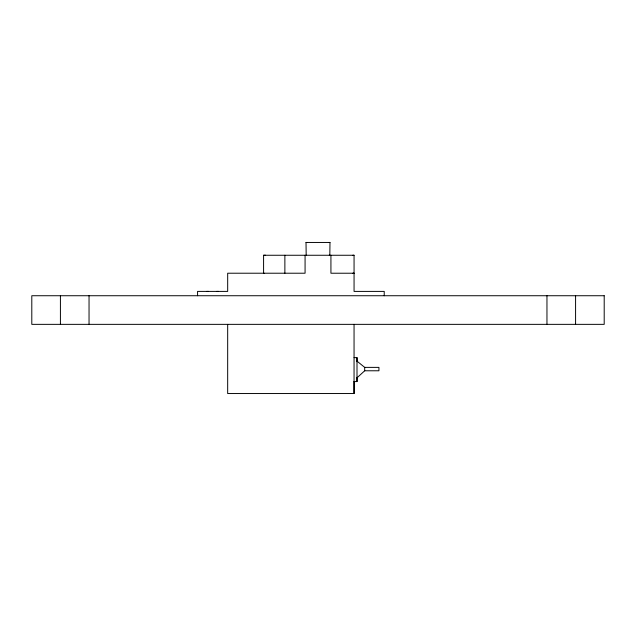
<?xml version="1.0" encoding="UTF-8"?>
<svg xmlns="http://www.w3.org/2000/svg" width="636" height="636" viewBox="0 0 636 636"><rect width="100%" height="100%" fill="white"/><g stroke="black" fill="none" stroke-linecap="round" stroke-linejoin="round"><path stroke-width="0.95" d="M197.573 295.74L197.573 291.399L227.68 291.399L227.68 273.218L305.073 273.218L305.073 255.251M227.68 324.384L227.672 393.541L354.053 393.533L354.053 324.384M265.586 255.259L263.582 255.259L263.582 273.226L264.091 273.226M284.872 273.226L284.872 255.259M329.822 255.259L329.981 242.459L306.019 242.459L306.178 255.259M330.927 255.251L330.927 273.226L354.061 273.226L352.829 273.226M263.582 255.259L354.061 255.259L354.061 291.407L384.224 291.399L384.224 295.732M354.053 381.576L357.003 381.576L357.003 357.623L354.053 357.623M356.995 381.576L356.995 377.744M357.003 361.455L357.003 357.623M356.995 377.832L364.69 370.78L364.69 367.377L356.995 361.129M352.829 255.259L354.061 255.259M206.692 291.407L208.552 291.407M218.561 291.407L216.701 291.407M364.69 367.377L378.937 367.377L378.929 370.78L364.69 370.78M306.019 242.459L306.687 242.459M329.321 242.459L329.981 242.459M329.321 255.259L329.981 255.259M575.58 295.732L575.58 324.352M546.96 295.732L546.96 324.352M354.053 381.687L354.053 393.541M89.04 295.732L89.04 324.352M60.42 295.732L60.42 324.352M604.2 295.732L31.8 295.732L31.8 324.352L604.2 324.352L604.2 295.732"/></g></svg>
